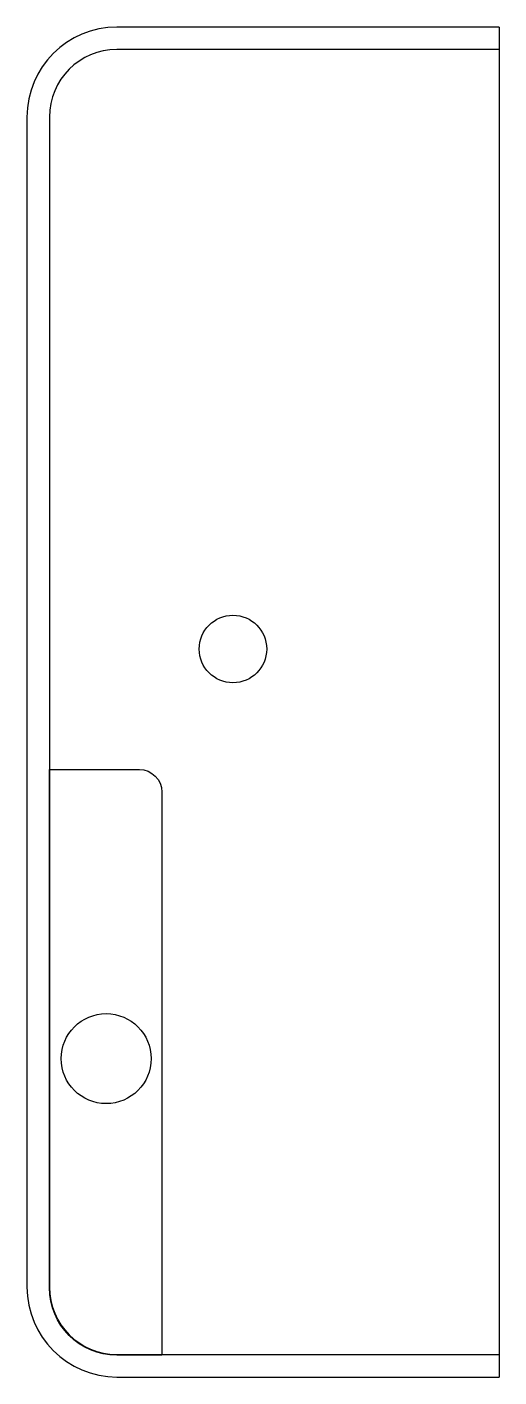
# Model space of a CAD drawing. Header units: millimetres. Extents: x 0 to 489, y -139 to 89.
# Drawn here: x 246.9 to 267.9, y -41 to 19 of the extents above; entities that cross this region are included whole.
import ezdxf

# ---------------------------------------------------------------- set-up
doc = ezdxf.new("R2010")
doc.units = ezdxf.units.MM
doc.header["$MEASUREMENT"] = 0
doc.layers.get('0').update_dxf_attribs({"linetype": 'CONTINUOUS'})

msp = doc.modelspace()

# ---------------------------------------------------------------- linework, layer by layer
at = {"linetype": 'Continuous'}
msp.add_line((267.8754, 19.03419, 3), (267.8754, -40.96581, 3), dxfattribs=at)
at = {"linetype": 'Continuous', "elevation": 3}
for points in [[(267.8754, 19.03419), (250.8754, 19.03419, 0.41421356), (246.8754, 15.03419), (246.8754, -36.96581, 0.41421356), (250.8754, -40.96581), (267.8754, -40.96581)], [(267.8754, 18.03419), (250.8754, 18.03419, 0.41421356), (247.8754, 15.03419), (247.8754, -36.96581, 0.41421356), (250.8754, -39.96581), (267.8754, -39.96581)]]:
    msp.add_lwpolyline(points, format="xyb", dxfattribs=at)
msp.add_lwpolyline([(247.8754, -13.96581), (251.8754, -13.96581, -0.41421356), (252.8754, -14.96581), (252.8754, -39.99716), (250.8754, -39.99716, -0.41421356), (247.8754, -36.99716)], format="xyb", close=True, dxfattribs=at)
at = {"linetype": 'Continuous'}
for centre, radius in [((256.03866, -8.61034, 3), 1.5), ((250.39919, -26.81666, 3), 2)]:
    msp.add_circle(centre, radius, dxfattribs=at)

doc.saveas('drawing.dxf')
